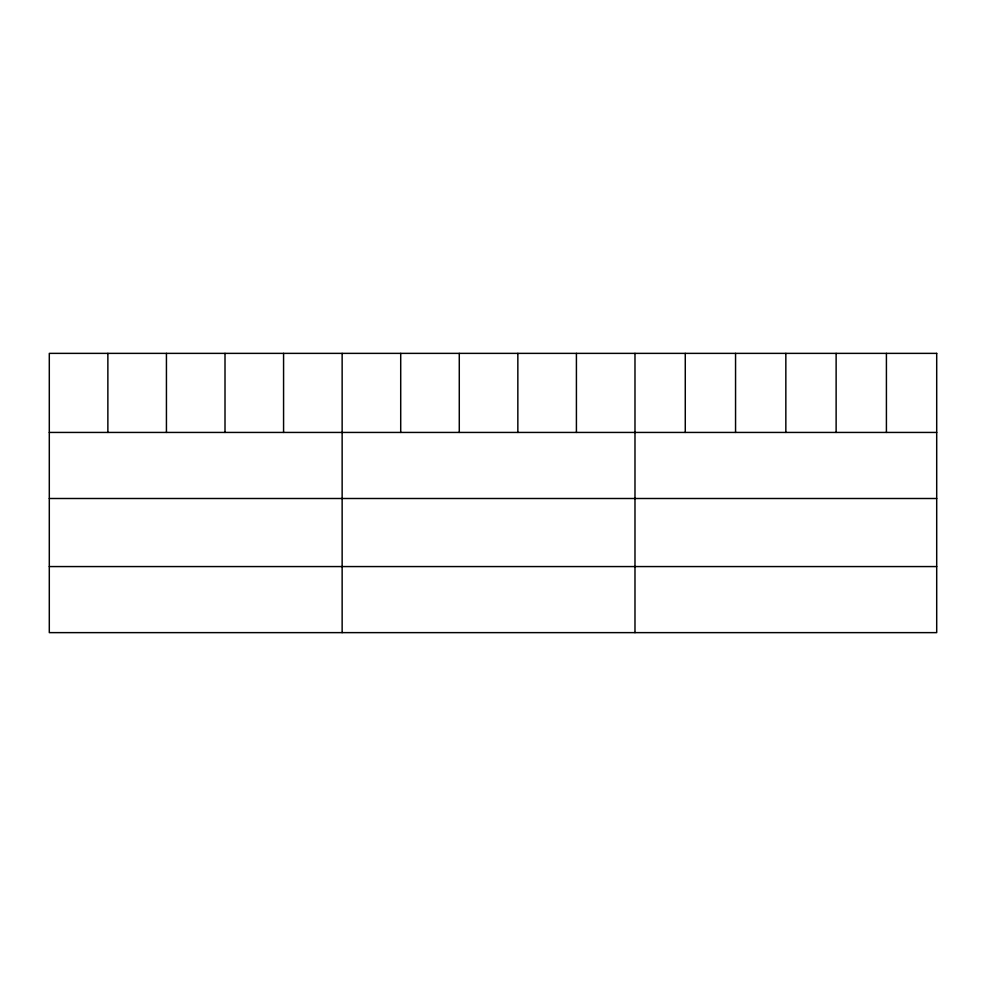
<?xml version="1.0" encoding="UTF-8"?>
<svg xmlns="http://www.w3.org/2000/svg" width="986" height="986" viewBox="0 0 986 986"><rect width="100%" height="100%" fill="white"/><g stroke="black" fill="none" stroke-linecap="round" stroke-linejoin="round"><path stroke-width="1.48" d="M49.3 432.435L936.7 432.435M49.3 498.497L936.7 498.497M49.3 566.568L936.7 566.568M886.414 353.37L886.414 432.435M836.128 353.37L836.128 432.435M785.842 353.37L785.842 432.435M735.556 353.37L735.556 432.435M685.27 353.37L685.27 432.435M634.984 353.37L634.984 632.63M576.416 353.37L576.416 432.435M517.847 353.37L517.847 432.435M459.279 353.37L459.279 432.435M400.71 353.37L400.71 432.435M342.142 353.37L342.142 632.63M283.574 353.37L283.574 432.435M225.005 353.37L225.005 432.435M166.437 353.37L166.437 432.435M107.868 353.37L107.868 432.435M936.7 353.37L49.3 353.37L49.3 632.63L936.7 632.63L936.7 353.37"/></g></svg>
